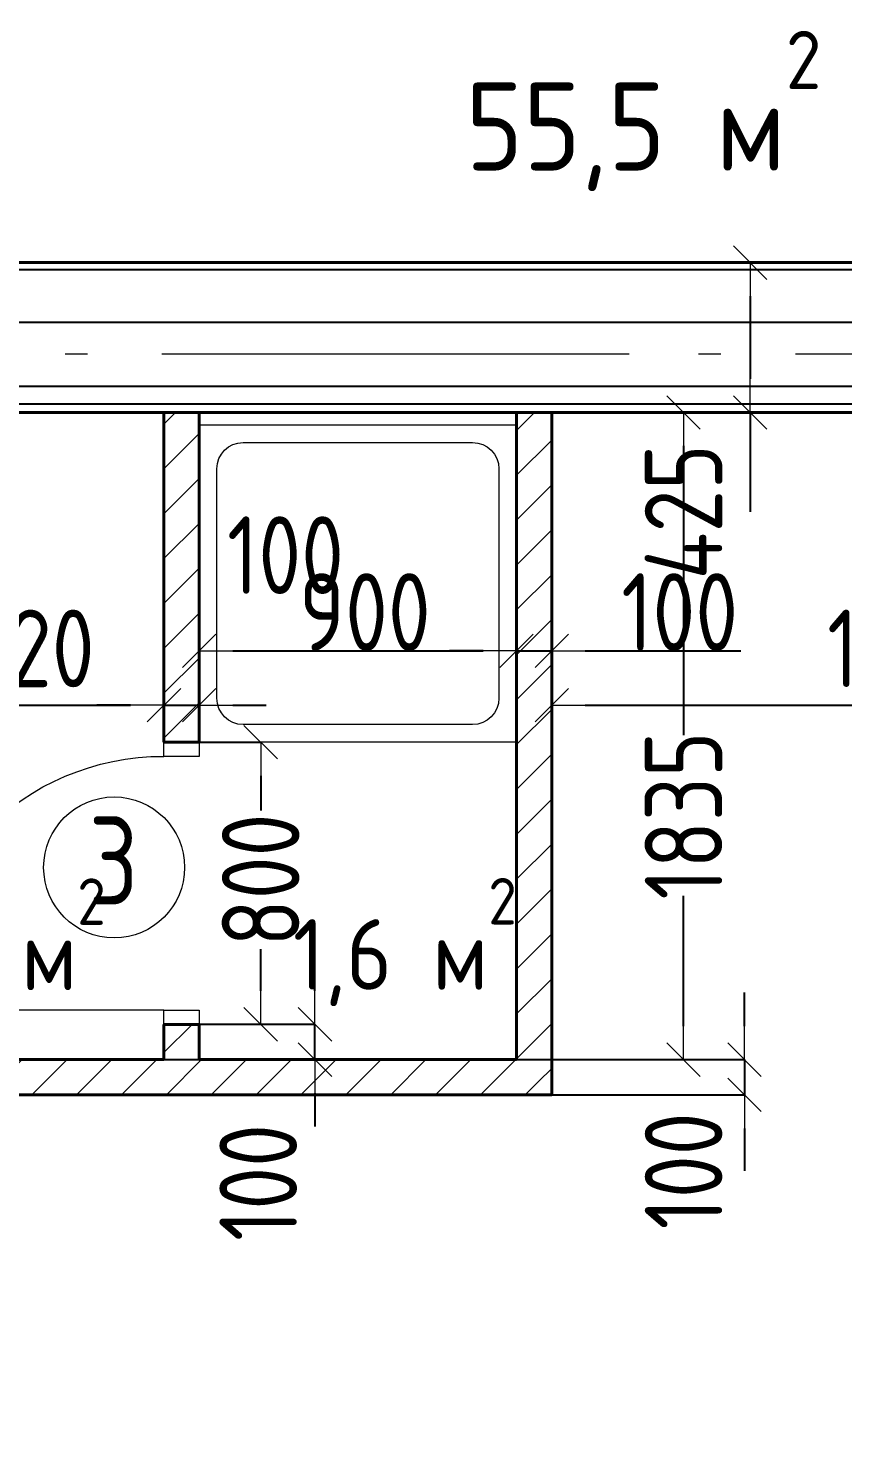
# Model space of a CAD drawing. Header units: millimetres. Extents: x -60256 to 201272, y 21388 to 77592.
# Drawn here: x 18835 to 21144, y 68741 to 72780 of the extents above; entities that cross this region are included whole.
import ezdxf
from ezdxf.enums import TextEntityAlignment as Align

# ---------------------------------------------------------------- set-up
doc = ezdxf.new("R2010")
doc.units = ezdxf.units.MM
doc.header["$MEASUREMENT"] = 0
doc.linetypes.add('Double Dashed', pattern=[1797.222233, 1325, -211.666656, 63.333344, -197.222233])
for name, color, linetype in [('Двери ArchiCAD', 7, 'Continuous'), ('марки окон дверей', 7, 'Continuous'), ('оси', 7, 'Continuous'), ('перегородки', 7, 'Continuous'), ('размеры внутр', 7, 'Continuous'), ('стены наруж', 7, 'Continuous')]:
    doc.layers.add(name, color=color, linetype=linetype)
for name, color, linetype, lineweight in [('Двери ArchiCAD_Ном._пера__97', 7, 'Continuous', 20), ('Двери ArchiCAD_Ном._пера__99', 7, 'Continuous', 40), ('марки окон дверей_Ном._пера__96', 7, 'Continuous', 13), ('оборудование_Ном._пера__95', 251, 'Continuous', 13), ('оси_Ном._пера__96', 7, 'Continuous', 13), ('перегородки_Ном._пера__96', 7, 'Continuous', 13), ('перегородки_Ном._пера__99', 7, 'Continuous', 40), ('площади_Ном._пера__96', 7, 'Continuous', 13), ('стены наруж_Ном._пера__1', 7, 'Continuous', 25), ('стены наруж_Ном._пера__99', 7, 'Continuous', 40)]:
    doc.layers.add(name, color=color, linetype=linetype, lineweight=lineweight)
doc.styles.add('СГЕНЕРИР_СТИЛЬ_1', font='isocp.shx')
doc.styles.add('СГЕНЕРИР_СТИЛЬ_3', font='gost_2_304-81_type.ttf')
doc.styles.add('СГЕНЕРИР_СТИЛЬ_5', font='CS_Gost2304.shx')
doc.dimstyles.new('СГЕНЕРИР_СТИЛЬ__2', dxfattribs={"dimtxt": 270.000005, "dimasz": 95, "dimexe": 0.18, "dimexo": 0, "dimgap": 0.09, "dimtad": 1, "dimdec": 0, "dimzin": 0, "dimdsep": 46, "dimtxsty": 'СГЕНЕРИР_СТИЛЬ_3', "dimblk": 'ARROWHEAD_6', "dimblk1": 'ARROWHEAD_6', "dimblk2": 'ARROWHEAD_6', "dimcen": 0.09, "dimclrd": 7, "dimclre": 7, "dimclrt": 98, "dimadec": 0, "dimazin": 0, "dimtfac": 1, "dimtdec": 4, "dimtmove": 0, "dimatfit": 3, "dimfxl": 1, "dimtolj": 1, "dimtzin": 0, "dimarcsym": 0})
doc.dimstyles.new('СГЕНЕРИР_СТИЛЬ__3', dxfattribs={"dimtxt": 220.000005, "dimasz": 95, "dimexe": 0.18, "dimexo": 0, "dimgap": 0.09, "dimtad": 1, "dimtih": 1, "dimtoh": 1, "dimdec": 0, "dimzin": 0, "dimdsep": 46, "dimtxsty": 'СГЕНЕРИР_СТИЛЬ_3', "dimblk": 'ARROWHEAD_6', "dimblk1": 'ARROWHEAD_6', "dimblk2": 'ARROWHEAD_6', "dimcen": 0.09, "dimclrd": 7, "dimclre": 7, "dimclrt": 98, "dimadec": 0, "dimazin": 0, "dimtfac": 1, "dimtdec": 4, "dimtmove": 0, "dimatfit": 3, "dimfxl": 1, "dimtolj": 1, "dimtzin": 0, "dimarcsym": 0})
doc.dimstyles.new('СГЕНЕРИР_СТИЛЬ__4', dxfattribs={"dimtxt": 220.000005, "dimasz": 95, "dimexe": 0.18, "dimexo": 0, "dimgap": 0.09, "dimtad": 1, "dimtih": 1, "dimtoh": 1, "dimdec": 0, "dimzin": 0, "dimdsep": 46, "dimtxsty": 'СГЕНЕРИР_СТИЛЬ_3', "dimblk": 'ARROWHEAD_6', "dimblk1": 'ARROWHEAD_6', "dimblk2": 'ARROWHEAD_6', "dimcen": 0.09, "dimclrd": 7, "dimclre": 7, "dimclrt": 98, "dimadec": 0, "dimazin": 0, "dimtfac": 1, "dimtdec": 4, "dimtmove": 2, "dimatfit": 3, "dimfxl": 1, "dimtolj": 1, "dimtzin": 0, "dimarcsym": 0})
doc.dimstyles.new('СГЕНЕРИР_СТИЛЬ__5', dxfattribs={"dimtxt": 220.000005, "dimasz": 95, "dimexe": 0.18, "dimexo": 0, "dimgap": 0.09, "dimtad": 1, "dimdec": 0, "dimzin": 0, "dimdsep": 46, "dimtxsty": 'СГЕНЕРИР_СТИЛЬ_3', "dimblk": 'ARROWHEAD_6', "dimblk1": 'ARROWHEAD_6', "dimblk2": 'ARROWHEAD_6', "dimcen": 0.09, "dimclrd": 7, "dimclre": 7, "dimclrt": 98, "dimadec": 0, "dimazin": 0, "dimtfac": 1, "dimtdec": 4, "dimtmove": 0, "dimatfit": 3, "dimfxl": 1, "dimtolj": 1, "dimtzin": 0, "dimarcsym": 0})
doc.dimstyles.new('СГЕНЕРИР_СТИЛЬ__6', dxfattribs={"dimtxt": 220.000005, "dimasz": 95, "dimexe": 0.18, "dimexo": 0, "dimgap": 0.09, "dimtad": 1, "dimdec": 0, "dimzin": 0, "dimdsep": 46, "dimtxsty": 'СГЕНЕРИР_СТИЛЬ_3', "dimblk": 'ARROWHEAD_6', "dimblk1": 'ARROWHEAD_6', "dimblk2": 'ARROWHEAD_6', "dimcen": 0.09, "dimclrd": 7, "dimclre": 7, "dimclrt": 98, "dimadec": 0, "dimazin": 0, "dimtfac": 1, "dimtdec": 4, "dimtmove": 2, "dimatfit": 3, "dimfxl": 1, "dimtolj": 1, "dimtzin": 0, "dimarcsym": 0})
doc.dimstyles.new('СГЕНЕРИР_СТИЛЬ__8', dxfattribs={"dimtxt": 270.000005, "dimasz": 95, "dimexe": 0.18, "dimexo": 0, "dimgap": 0.09, "dimtad": 1, "dimdec": 0, "dimzin": 0, "dimdsep": 46, "dimtxsty": 'СГЕНЕРИР_СТИЛЬ_3', "dimblk": 'ARROWHEAD_6', "dimblk1": 'ARROWHEAD_6', "dimblk2": 'ARROWHEAD_6', "dimcen": 0.09, "dimclrd": 7, "dimclre": 7, "dimclrt": 98, "dimadec": 0, "dimazin": 0, "dimtfac": 1, "dimtdec": 4, "dimtmove": 2, "dimatfit": 3, "dimfxl": 1, "dimtolj": 1, "dimtzin": 0, "dimarcsym": 0})
pattern_1 = [(45, (0, 0), (-63.63961, 63.63961), [])]

# ---------------------------------------------------------------- blocks, each defined once
blk = doc.blocks.new('Поддон душа квадратный 15')
at = {"layer": 'оборудование_Ном._пера__95', "linetype": 'Continuous'}
for p, q in [((900, 900), (0, 900)), ((0, 900), (0, 0)), ((900, 0), (900, 900)), ((775, 850), (125, 850)), ((50, 775), (50, 125)), ((850, 125), (850, 775)), ((125, 50), (775, 50)), ((0, 0), (900, 0))]:
    blk.add_line(p, q, dxfattribs=at)
for centre, start, end in [((125, 775), 90, 180), ((775, 775), 0, 90), ((125, 125), 180, 270), ((775, 125), 270, 0)]:
    blk.add_arc(centre, 75, start, end, dxfattribs=at)
blk = doc.blocks.new('Стена_28_1', base_point=(16379, 71855.7))
at = {"layer": 'стены наруж_Ном._пера__1', "linetype": 'Continuous'}
for p, q in [((22214, 72095.7), (16469, 72095.7)), ((22214, 71945.7), (16469, 71945.7)), ((16469, 71765.7), (22214, 71765.7)), ((16519, 71715.7), (22214, 71715.7))]:
    blk.add_line(p, q, dxfattribs=at)
at = {"layer": 'стены наруж_Ном._пера__99', "linetype": 'Continuous', "flags": 128}
for points in [[(22214, 72115.7), (16379, 72115.7)], [(16544, 71690.7), (22214, 71690.7)]]:
    blk.add_lwpolyline(points, dxfattribs=at)
blk = doc.blocks.new('Дверь 16_11')
at = {"layer": 'Двери ArchiCAD_Ном._пера__97', "linetype": 'Continuous'}
for p, q in [((360, 0), (360, 720)), ((-360, 0), (-400, 0)), ((-400, 0), (-400, -100)), ((-360, -100), (-360, 0)), ((400, 0), (360, 0)), ((360, 0), (360, -100)), ((400, -100), (400, 0)), ((-400, -100), (-360, -100)), ((360, -100), (400, -100))]:
    blk.add_line(p, q, dxfattribs=at)
blk.add_arc((360, 0), 720, 90, 180, dxfattribs=at)
at = {"layer": 'Двери ArchiCAD_Ном._пера__99', "linetype": 'Continuous'}
for p, q in [((-400, 0), (-400, -100)), ((400, 0), (400, -100))]:
    blk.add_line(p, q, dxfattribs=at)
blk = doc.blocks.new('Стена_45_1', base_point=(20219, 69855.7))
at = {"layer": 'перегородки_Ном._пера__96', "linetype": 'Continuous'}
h = blk.add_hatch(dxfattribs=at)
h.set_pattern_fill('FACE_BRICK_0001', color=256, style=0, pattern_type=2)
h.set_pattern_definition(pattern_1)
h.paths.add_polyline_path([(16544, 69855.7), (16544, 69755.7), (17799, 69755.7), (17799, 69855.7)])
h = blk.add_hatch(dxfattribs=at)
h.set_pattern_fill('FACE_BRICK_0001', color=256, style=0, pattern_type=2)
h.set_pattern_definition(pattern_1)
h.paths.add_polyline_path([(18599, 69855.7), (18599, 69755.7), (20319, 69755.7), (20219, 69855.7)])
at = {"layer": 'перегородки_Ном._пера__99', "linetype": 'Continuous'}
for p, q in [((17799, 69755.7), (17799, 69855.7)), ((18599, 69755.7), (18599, 69855.7))]:
    blk.add_line(p, q, dxfattribs=at)
at = {"layer": 'перегородки_Ном._пера__99', "linetype": 'Continuous', "flags": 128}
for points in [[(17599, 69855.7), (16544, 69855.7)], [(16544, 69855.7), (16544, 69755.7)], [(17799, 69855.7), (17699, 69855.7)], [(19219, 69855.7), (18599, 69855.7)], [(20219, 69855.7), (19319, 69855.7)], [(16544, 69755.7), (17799, 69755.7)], [(18599, 69755.7), (20319, 69755.7)]]:
    blk.add_lwpolyline(points, dxfattribs=at)
at = {"layer": 'Двери ArchiCAD', "color": 44, "linetype": 'Continuous', "lineweight": 35, "xscale": -1, "zscale": 1000, "rotation": 180}
blk.add_blockref('Дверь 16_11', (18199, 69755.7), dxfattribs=at)
blk = doc.blocks.new('Дверь 16_17')
at = {"layer": 'Двери ArchiCAD_Ном._пера__97', "linetype": 'Continuous'}
for p, q in [((360, 0), (360, 720)), ((-360, 0), (-400, 0)), ((-400, 0), (-400, -100)), ((-360, -100), (-360, 0)), ((400, 0), (360, 0)), ((360, 0), (360, -100)), ((400, -100), (400, 0)), ((-400, -100), (-360, -100)), ((360, -100), (400, -100))]:
    blk.add_line(p, q, dxfattribs=at)
blk.add_arc((360, 0), 720, 90, 180, dxfattribs=at)
at = {"layer": 'Двери ArchiCAD_Ном._пера__99', "linetype": 'Continuous'}
for p, q in [((-400, 0), (-400, -100)), ((400, 0), (400, -100))]:
    blk.add_line(p, q, dxfattribs=at)
blk = doc.blocks.new('Стена_47_1', base_point=(19319, 71690.7))
at = {"layer": 'перегородки_Ном._пера__96', "linetype": 'Continuous'}
h = blk.add_hatch(dxfattribs=at)
h.set_pattern_fill('FACE_BRICK_0001', color=256, style=0, pattern_type=2)
h.set_pattern_definition(pattern_1)
h.paths.add_polyline_path([(19219, 71690.7), (19219, 70755.7), (19319, 70755.7), (19319, 71690.7)])
h = blk.add_hatch(dxfattribs=at)
h.set_pattern_fill('FACE_BRICK_0001', color=256, style=0, pattern_type=2)
h.set_pattern_definition(pattern_1)
h.paths.add_polyline_path([(19219, 69855.7), (19319, 69855.7), (19319, 69955.7), (19219, 69955.7)])
at = {"layer": 'перегородки_Ном._пера__99', "linetype": 'Continuous'}
for p, q in [((19219, 70755.7), (19319, 70755.7)), ((19219, 69955.7), (19319, 69955.7))]:
    blk.add_line(p, q, dxfattribs=at)
at = {"layer": 'перегородки_Ном._пера__99', "linetype": 'Continuous', "flags": 128}
for points in [[(19219, 71690.7), (19219, 70755.7)], [(19319, 71690.7), (19219, 71690.7)], [(19319, 70755.7), (19319, 71690.7)], [(19219, 69955.7), (19219, 69855.7)], [(19319, 69855.7), (19319, 69955.7)]]:
    blk.add_lwpolyline(points, dxfattribs=at)
at = {"layer": 'Двери ArchiCAD', "color": 44, "linetype": 'Continuous', "lineweight": 35, "xscale": -1, "zscale": 1000, "rotation": 90}
blk.add_blockref('Дверь 16_17', (19219, 70355.7), dxfattribs=at)
blk = doc.blocks.new('Стена_48_1', base_point=(20219, 71690.7))
at = {"layer": 'перегородки_Ном._пера__96', "linetype": 'Continuous'}
h = blk.add_hatch(dxfattribs=at)
h.set_pattern_fill('FACE_BRICK_0001', color=256, style=0, pattern_type=2)
h.set_pattern_definition(pattern_1)
h.paths.add_polyline_path([(20219, 71690.7), (20219, 69855.7), (20319, 69755.7), (20319, 71690.7)])
at = {"layer": 'перегородки_Ном._пера__99', "linetype": 'Continuous', "flags": 128}
for points in [[(20219, 71690.7), (20219, 69855.7)], [(20319, 71690.7), (20219, 71690.7)], [(20319, 69755.7), (20319, 71690.7)]]:
    blk.add_lwpolyline(points, dxfattribs=at)
blk = doc.blocks.new('Номер помещения 16_9')
at = {"layer": 'марки окон дверей_Ном._пера__96', "linetype": 'Continuous'}
blk.add_circle((0, 0), 200, dxfattribs=at)
at = {"layer": 'марки окон дверей_Ном._пера__96', "insert": (-72.7, 19.4), "char_height": 250, "attachment_point": 4, "style": 'СГЕНЕРИР_СТИЛЬ_5'}
blk.add_mtext('{3}', dxfattribs=at)
blk = doc.blocks.new('ARROWHEAD_6')
at = {"color": 0, "linetype": 'Continuous', "lineweight": 0}
for p, q in [((-0.5, -0.5), (0.5, 0.5)), ((0, 0), (-1, 0))]:
    blk.add_line(p, q, dxfattribs=at)
blk = doc.blocks.new('*D892')
at = {"layer": 'Defpoints', "color": 0, "linetype": 'Continuous', "transparency": 16777216}
for p in [(19319, 69855.7), (20865.9, 69855.7), (18299, 69755.7)]:
    blk.add_point(p, dxfattribs=at)
at = {"layer": 'размеры внутр', "color": 7, "linetype": 'Continuous', "lineweight": -2, "transparency": 16777216}
for p, q in [((20865.9, 69950.7), (20865.9, 70045.7)), ((19319, 69855.7), (20866.1, 69855.7)), ((20865.9, 69855.7), (20865.9, 69755.7)), ((18299, 69755.7), (20866.1, 69755.7)), ((20865.9, 69660.7), (20865.9, 69540.1))]:
    blk.add_line(p, q, dxfattribs=at)
at = {"layer": 'размеры внутр', "color": 7, "linetype": 'Continuous', "lineweight": -2, "transparency": 16777216, "xscale": 95, "yscale": 95, "zscale": 95}
for p, rotation in [((20865.9, 69855.7), 270), ((20865.9, 69755.7), 90)]:
    blk.add_blockref('ARROWHEAD_6', p, dxfattribs=dict(at, rotation=rotation))
at = {"layer": 'размеры внутр', "color": 98, "linetype": 'Continuous', "transparency": 16777216, "insert": (20692.9, 69540.1), "char_height": 220, "attachment_point": 5, "rotation": 90, "style": 'СГЕНЕРИР_СТИЛЬ_3'}
blk.add_mtext('\\A1;100', dxfattribs=at)
blk = doc.blocks.new('*D893')
at = {"layer": 'Defpoints', "color": 0, "linetype": 'Continuous', "transparency": 16777216}
for p in [(19379, 71690.7), (20692.9, 71690.7), (19319, 69855.7)]:
    blk.add_point(p, dxfattribs=at)
at = {"layer": 'размеры внутр', "color": 7, "linetype": 'Continuous', "lineweight": -2, "transparency": 16777216}
for p, q in [((19379, 71690.7), (20693.1, 71690.7)), ((20692.9, 71595.7), (20692.9, 70775.6)), ((20692.9, 69950.7), (20692.9, 70319.8)), ((19319, 69855.7), (20693.1, 69855.7))]:
    blk.add_line(p, q, dxfattribs=at)
at = {"layer": 'размеры внутр', "color": 7, "linetype": 'Continuous', "lineweight": -2, "transparency": 16777216, "xscale": 95, "yscale": 95, "zscale": 95}
for p, rotation in [((20692.9, 71690.7), 90), ((20692.9, 69855.7), 270)]:
    blk.add_blockref('ARROWHEAD_6', p, dxfattribs=dict(at, rotation=rotation))
at = {"layer": 'размеры внутр', "color": 98, "linetype": 'Continuous', "transparency": 16777216, "insert": (20692.9, 70547.7), "char_height": 220, "attachment_point": 5, "rotation": 90, "style": 'СГЕНЕРИР_СТИЛЬ_3'}
blk.add_mtext('\\A1;1835', dxfattribs=at)
blk = doc.blocks.new('*D894')
at = {"layer": 'Defpoints', "color": 0, "linetype": 'Continuous', "transparency": 16777216}
for p in [(19379, 72115.7), (20881.6, 72115.7), (19379, 71690.7)]:
    blk.add_point(p, dxfattribs=at)
at = {"layer": 'размеры внутр', "color": 7, "linetype": 'Continuous', "lineweight": -2, "transparency": 16777216}
for p, q in [((19379, 72115.7), (20881.8, 72115.7)), ((20881.6, 72020.7), (20881.6, 71785.7)), ((19379, 71690.7), (20881.8, 71690.7)), ((20881.6, 71690.7), (20881.6, 71408.9))]:
    blk.add_line(p, q, dxfattribs=at)
at = {"layer": 'размеры внутр', "color": 7, "linetype": 'Continuous', "lineweight": -2, "transparency": 16777216, "xscale": 95, "yscale": 95, "zscale": 95}
for p, rotation in [((20881.6, 72115.7), 90), ((20881.6, 71690.7), 270)]:
    blk.add_blockref('ARROWHEAD_6', p, dxfattribs=dict(at, rotation=rotation))
at = {"layer": 'размеры внутр', "color": 98, "linetype": 'Continuous', "transparency": 16777216, "insert": (20692.9, 71408.9), "char_height": 220, "attachment_point": 5, "rotation": 90, "style": 'СГЕНЕРИР_СТИЛЬ_3'}
blk.add_mtext('\\A1;425', dxfattribs=at)
blk = doc.blocks.new('*D896')
at = {"layer": 'Defpoints', "color": 0, "linetype": 'Continuous', "transparency": 16777216}
for p in [(19379, 71690.7), (21759.4, 71690.7), (19379, 65518.2)]:
    blk.add_point(p, dxfattribs=at)
at = {"layer": 'размеры внутр', "color": 7, "linetype": 'Continuous', "lineweight": -2, "transparency": 16777216}
for p, q in [((19379, 71690.7), (21759.6, 71690.7)), ((21759.4, 71595.7), (21759.4, 68926)), ((21759.4, 65613.2), (21759.4, 68347.3)), ((19379, 65518.2), (21759.6, 65518.2))]:
    blk.add_line(p, q, dxfattribs=at)
at = {"layer": 'размеры внутр', "color": 7, "linetype": 'Continuous', "lineweight": -2, "transparency": 16777216, "xscale": 95, "yscale": 95, "zscale": 95}
for p, rotation in [((21759.4, 71690.7), 90), ((21759.4, 65518.2), 270)]:
    blk.add_blockref('ARROWHEAD_6', p, dxfattribs=dict(at, rotation=rotation))
at = {"layer": 'размеры внутр', "color": 98, "linetype": 'Continuous', "transparency": 16777216, "insert": (21759.4, 68636.7), "char_height": 270, "attachment_point": 5, "rotation": 90, "style": 'СГЕНЕРИР_СТИЛЬ_3'}
blk.add_mtext('\\A1;6173', dxfattribs=at)
blk = doc.blocks.new('*D897')
at = {"layer": 'Defpoints', "color": 0, "linetype": 'Continuous', "transparency": 16777216}
for p in [(21948.4, 71855.7), (22379, 71855.7), (19379, 71690.7)]:
    blk.add_point(p, dxfattribs=at)
at = {"layer": 'размеры внутр', "color": 7, "linetype": 'Continuous', "lineweight": -2, "transparency": 16777216}
for p, q in [((21948.4, 71950.7), (21948.4, 72045.7)), ((22379, 71855.7), (21948.2, 71855.7)), ((21948.4, 71690.7), (21948.4, 71855.7)), ((19379, 71690.7), (21948.6, 71690.7)), ((21948.4, 71595.7), (21948.4, 71500.7))]:
    blk.add_line(p, q, dxfattribs=at)
at = {"layer": 'размеры внутр', "color": 7, "linetype": 'Continuous', "lineweight": -2, "transparency": 16777216, "xscale": 95, "yscale": 95, "zscale": 95}
for p, rotation in [((21948.4, 71855.7), 270), ((21948.4, 71690.7), 90)]:
    blk.add_blockref('ARROWHEAD_6', p, dxfattribs=dict(at, rotation=rotation))
at = {"layer": 'размеры внутр', "color": 98, "linetype": 'Continuous', "transparency": 16777216, "insert": (21787.4, 71466.9), "char_height": 270, "attachment_point": 5, "rotation": 90, "style": 'СГЕНЕРИР_СТИЛЬ_3'}
blk.add_mtext('\\A1;165', dxfattribs=at)
blk = doc.blocks.new('*D898')
at = {"layer": 'Defpoints', "color": 0, "linetype": 'Continuous', "transparency": 16777216}
for p in [(19379, 72115.7), (21518.3, 72115.7), (22379, 71855.7)]:
    blk.add_point(p, dxfattribs=at)
at = {"layer": 'размеры внутр', "color": 7, "linetype": 'Continuous', "lineweight": -2, "transparency": 16777216}
for p, q in [((21518.3, 72115.7), (21518.3, 72473)), ((19379, 72115.7), (21518.4, 72115.7)), ((21518.3, 71950.7), (21518.3, 72020.7)), ((22379, 71855.7), (21518.1, 71855.7))]:
    blk.add_line(p, q, dxfattribs=at)
at = {"layer": 'размеры внутр', "color": 7, "linetype": 'Continuous', "lineweight": -2, "transparency": 16777216, "xscale": 95, "yscale": 95, "zscale": 95}
for p, rotation in [((21518.3, 72115.7), 90), ((21518.3, 71855.7), 270)]:
    blk.add_blockref('ARROWHEAD_6', p, dxfattribs=dict(at, rotation=rotation))
at = {"layer": 'размеры внутр', "color": 98, "linetype": 'Continuous', "transparency": 16777216, "insert": (21759.4, 72473), "char_height": 270, "attachment_point": 5, "rotation": 90, "style": 'СГЕНЕРИР_СТИЛЬ_3'}
blk.add_mtext('\\A1;260', dxfattribs=at)
blk = doc.blocks.new('*D925')
at = {"layer": 'Defpoints', "color": 0, "linetype": 'Continuous', "transparency": 16777216}
for p in [(19219, 69955.7), (19647.3, 69955.7), (19219, 69855.7)]:
    blk.add_point(p, dxfattribs=at)
at = {"layer": 'размеры внутр', "color": 7, "linetype": 'Continuous', "lineweight": -2, "transparency": 16777216}
for p, q in [((19647.3, 70050.7), (19647.3, 70145.7)), ((19219, 69955.7), (19647.5, 69955.7)), ((19647.3, 69855.7), (19647.3, 69955.7)), ((19219, 69855.7), (19647.5, 69855.7)), ((19647.3, 69760.7), (19647.3, 69665.7))]:
    blk.add_line(p, q, dxfattribs=at)
at = {"layer": 'размеры внутр', "color": 7, "linetype": 'Continuous', "lineweight": -2, "transparency": 16777216, "xscale": 95, "yscale": 95, "zscale": 95}
for p, rotation in [((19647.3, 69955.7), 270), ((19647.3, 69855.7), 90)]:
    blk.add_blockref('ARROWHEAD_6', p, dxfattribs=dict(at, rotation=rotation))
at = {"layer": 'размеры внутр', "color": 98, "linetype": 'Continuous', "transparency": 16777216, "insert": (19486.3, 69507.2), "char_height": 220, "attachment_point": 5, "rotation": 90, "style": 'СГЕНЕРИР_СТИЛЬ_3'}
blk.add_mtext('\\A1;100', dxfattribs=at)
blk = doc.blocks.new('*D926')
at = {"layer": 'Defpoints', "color": 0, "linetype": 'Continuous', "transparency": 16777216}
for p in [(19219, 70755.7), (19493.3, 70755.7), (19219, 69955.7)]:
    blk.add_point(p, dxfattribs=at)
at = {"layer": 'размеры внутр', "color": 7, "linetype": 'Continuous', "lineweight": -2, "transparency": 16777216}
for p, q in [((19219, 70755.7), (19493.5, 70755.7)), ((19493.3, 70660.7), (19493.3, 70561.6)), ((19493.3, 70050.7), (19493.3, 70168.4)), ((19219, 69955.7), (19493.5, 69955.7))]:
    blk.add_line(p, q, dxfattribs=at)
at = {"layer": 'размеры внутр', "color": 7, "linetype": 'Continuous', "lineweight": -2, "transparency": 16777216, "xscale": 95, "yscale": 95, "zscale": 95}
for p, rotation in [((19493.3, 70755.7), 90), ((19493.3, 69955.7), 270)]:
    blk.add_blockref('ARROWHEAD_6', p, dxfattribs=dict(at, rotation=rotation))
at = {"layer": 'размеры внутр', "color": 98, "linetype": 'Continuous', "transparency": 16777216, "insert": (19493.3, 70365), "char_height": 220, "attachment_point": 5, "rotation": 90, "style": 'СГЕНЕРИР_СТИЛЬ_3'}
blk.add_mtext('\\A1;800', dxfattribs=at)
blk = doc.blocks.new('Стандартный маркер сетки_18')
at = {"layer": 'оси_Ном._пера__96', "linetype": 'Double Dashed'}
blk.add_line((900, 0), (76534.9, 0), dxfattribs=at)
at = {"layer": 'оси_Ном._пера__96', "style": 'СГЕНЕРИР_СТИЛЬ_3'}
for tag, p in [('AC_MarkerText_1_1', (-243.9, 269.7)), ('AC_MarkerText_1_2', (77991.1, 269.7))]:
    blk.add_attdef(tag, text='', height=350, rotation=180, dxfattribs=at).set_placement(p, align=Align.BOTTOM_LEFT)
blk = doc.blocks.new('*D787')
at = {"layer": 'Defpoints', "color": 0, "linetype": 'Continuous', "transparency": 16777216}
for p in [(19219, 70860.7), (17699, 70773.2), (19219, 70773.2)]:
    blk.add_point(p, dxfattribs=at)
at = {"layer": 'размеры внутр', "color": 7, "linetype": 'Continuous', "lineweight": -2, "transparency": 16777216}
for p, q in [((17699, 70773.2), (17699, 70860.9)), ((17794, 70860.7), (19124, 70860.7)), ((19219, 70773.2), (19219, 70860.9))]:
    blk.add_line(p, q, dxfattribs=at)
at = {"layer": 'размеры внутр', "color": 7, "linetype": 'Continuous', "lineweight": -2, "transparency": 16777216, "xscale": 95, "yscale": 95, "zscale": 95, "rotation": 180}
blk.add_blockref('ARROWHEAD_6', (17699, 70860.7), dxfattribs=at)
at = {"layer": 'размеры внутр', "color": 7, "linetype": 'Continuous', "lineweight": -2, "transparency": 16777216, "xscale": 95, "yscale": 95, "zscale": 95}
blk.add_blockref('ARROWHEAD_6', (19219, 70860.7), dxfattribs=at)
at = {"layer": 'размеры внутр', "color": 98, "linetype": 'Continuous', "transparency": 16777216, "insert": (18792.1, 71021.7), "char_height": 220, "attachment_point": 5, "style": 'СГЕНЕРИР_СТИЛЬ_3'}
blk.add_mtext('\\A1;1520', dxfattribs=at)
blk = doc.blocks.new('*D788')
at = {"layer": 'Defpoints', "color": 0, "linetype": 'Continuous', "transparency": 16777216}
for p in [(19319, 70860.7), (19219, 70773.2), (19319, 70773.2)]:
    blk.add_point(p, dxfattribs=at)
at = {"layer": 'размеры внутр', "color": 7, "linetype": 'Continuous', "lineweight": -2, "transparency": 16777216}
for p, q in [((19124, 70860.7), (19029, 70860.7)), ((19219, 70773.2), (19219, 70860.9)), ((19219, 70860.7), (19319, 70860.7)), ((19319, 70773.2), (19319, 70860.9)), ((19414, 70860.7), (19509, 70860.7))]:
    blk.add_line(p, q, dxfattribs=at)
at = {"layer": 'размеры внутр', "color": 7, "linetype": 'Continuous', "lineweight": -2, "transparency": 16777216, "xscale": 95, "yscale": 95, "zscale": 95}
blk.add_blockref('ARROWHEAD_6', (19219, 70860.7), dxfattribs=at)
at = {"layer": 'размеры внутр', "color": 7, "linetype": 'Continuous', "lineweight": -2, "transparency": 16777216, "xscale": 95, "yscale": 95, "zscale": 95, "rotation": 180}
blk.add_blockref('ARROWHEAD_6', (19319, 70860.7), dxfattribs=at)
at = {"layer": 'размеры внутр', "color": 98, "linetype": 'Continuous', "transparency": 16777216, "insert": (19563.8, 71286.2), "char_height": 220, "attachment_point": 5, "style": 'СГЕНЕРИР_СТИЛЬ_3'}
blk.add_mtext('\\A1;100', dxfattribs=at)
blk = doc.blocks.new('*D789')
at = {"layer": 'Defpoints', "color": 0, "linetype": 'Continuous', "transparency": 16777216}
for p in [(20219, 71014.7), (19319, 70773.2), (20219, 70773.2)]:
    blk.add_point(p, dxfattribs=at)
at = {"layer": 'размеры внутр', "color": 7, "linetype": 'Continuous', "lineweight": -2, "transparency": 16777216}
for p, q in [((19319, 70773.2), (19319, 71014.9)), ((19414, 71014.7), (20124, 71014.7)), ((20219, 70773.2), (20219, 71014.9))]:
    blk.add_line(p, q, dxfattribs=at)
at = {"layer": 'размеры внутр', "color": 7, "linetype": 'Continuous', "lineweight": -2, "transparency": 16777216, "xscale": 95, "yscale": 95, "zscale": 95, "rotation": 180}
blk.add_blockref('ARROWHEAD_6', (19319, 71014.7), dxfattribs=at)
at = {"layer": 'размеры внутр', "color": 7, "linetype": 'Continuous', "lineweight": -2, "transparency": 16777216, "xscale": 95, "yscale": 95, "zscale": 95}
blk.add_blockref('ARROWHEAD_6', (20219, 71014.7), dxfattribs=at)
at = {"layer": 'размеры внутр', "color": 98, "linetype": 'Continuous', "transparency": 16777216, "insert": (19789, 71124.8), "char_height": 220, "attachment_point": 5, "style": 'СГЕНЕРИР_СТИЛЬ_3'}
blk.add_mtext('\\A1;900', dxfattribs=at)
blk = doc.blocks.new('*D790')
at = {"layer": 'Defpoints', "color": 0, "linetype": 'Continuous', "transparency": 16777216}
for p in [(20319, 71014.7), (20219, 70773.2), (20319, 70773.2)]:
    blk.add_point(p, dxfattribs=at)
at = {"layer": 'размеры внутр', "color": 7, "linetype": 'Continuous', "lineweight": -2, "transparency": 16777216}
for p, q in [((20124, 71014.7), (20029, 71014.7)), ((20219, 70773.2), (20219, 71014.9)), ((20219, 71014.7), (20319, 71014.7)), ((20319, 70773.2), (20319, 71014.9)), ((20414, 71014.7), (20854.9, 71014.7))]:
    blk.add_line(p, q, dxfattribs=at)
at = {"layer": 'размеры внутр', "color": 7, "linetype": 'Continuous', "lineweight": -2, "transparency": 16777216, "xscale": 95, "yscale": 95, "zscale": 95}
blk.add_blockref('ARROWHEAD_6', (20219, 71014.7), dxfattribs=at)
at = {"layer": 'размеры внутр', "color": 7, "linetype": 'Continuous', "lineweight": -2, "transparency": 16777216, "xscale": 95, "yscale": 95, "zscale": 95, "rotation": 180}
blk.add_blockref('ARROWHEAD_6', (20319, 71014.7), dxfattribs=at)
at = {"layer": 'размеры внутр', "color": 98, "linetype": 'Continuous', "transparency": 16777216, "insert": (20681.9, 71124.8), "char_height": 220, "attachment_point": 5, "style": 'СГЕНЕРИР_СТИЛЬ_3'}
blk.add_mtext('\\A1;100', dxfattribs=at)
blk = doc.blocks.new('*D791')
at = {"layer": 'Defpoints', "color": 0, "linetype": 'Continuous', "transparency": 16777216}
for p in [(22214, 70860.7), (20319, 70773.2), (22214, 64655.7)]:
    blk.add_point(p, dxfattribs=at)
at = {"layer": 'размеры внутр', "color": 7, "linetype": 'Continuous', "lineweight": -2, "transparency": 16777216}
for p, q in [((20319, 70773.2), (20319, 70860.9)), ((20414, 70860.7), (22119, 70860.7)), ((22214, 64655.7), (22214, 70860.9))]:
    blk.add_line(p, q, dxfattribs=at)
at = {"layer": 'размеры внутр', "color": 7, "linetype": 'Continuous', "lineweight": -2, "transparency": 16777216, "xscale": 95, "yscale": 95, "zscale": 95, "rotation": 180}
blk.add_blockref('ARROWHEAD_6', (20319, 70860.7), dxfattribs=at)
at = {"layer": 'размеры внутр', "color": 7, "linetype": 'Continuous', "lineweight": -2, "transparency": 16777216, "xscale": 95, "yscale": 95, "zscale": 95}
blk.add_blockref('ARROWHEAD_6', (22214, 70860.7), dxfattribs=at)
at = {"layer": 'размеры внутр', "color": 98, "linetype": 'Continuous', "transparency": 16777216, "insert": (21341.3, 71021.7), "char_height": 220, "attachment_point": 5, "style": 'СГЕНЕРИР_СТИЛЬ_3'}
blk.add_mtext('\\A1;1895', dxfattribs=at)

msp = doc.modelspace()

# ---------------------------------------------------------------- block references
at = {"layer": 'марки окон дверей', "color": 102, "linetype": 'Continuous', "lineweight": 15, "zscale": 1000}
msp.add_blockref('Номер помещения 16_9', (19077.66944, 70400.56436), dxfattribs=at)
at = {"layer": 'оборудование_Ном._пера__95', "linetype": 'Continuous', "xscale": -1, "zscale": 1000, "rotation": 180}
msp.add_blockref('Поддон душа квадратный 15', (19318.99723, 71655.66051), dxfattribs=at)
at = {"layer": 'оси', "color": 251, "linetype": 'Continuous', "lineweight": 13, "zscale": 1000, "rotation": 180}
msp.add_blockref('Стандартный маркер сетки_18', (26830.04628, 71855.66051), dxfattribs=at)
at = {"layer": 'перегородки'}
for name, p in [('Стена_47_1', (19318.99723, 71690.66051)), ('Стена_48_1', (20218.99723, 71690.66051)), ('Стена_45_1', (20218.99723, 69855.66051))]:
    msp.add_blockref(name, p, dxfattribs=at)
at = {"layer": 'стены наруж'}
msp.add_blockref('Стена_28_1', (16378.99723, 71855.66051), dxfattribs=at)

# ---------------------------------------------------------------- texts
at = {"layer": 'площади_Ном._пера__96', "attachment_point": 7, "style": 'СГЕНЕРИР_СТИЛЬ_1'}
for s, insert, char_height in [('{55,5 м{\\H0.66x;\\S2^  ;}}', (20074.62856, 72318.54696), 250), ('{2,7 м{\\H0.66x;\\S2^  ;}}', (18390.2215, 70006.23311), 200), ('{1,6 м{\\H0.66x;\\S2^  ;}}', (19584.68, 70007.34925), 200)]:
    msp.add_mtext(s, dxfattribs=dict(at, insert=insert, char_height=char_height))

# ---------------------------------------------------------------- dimensions: what is measured, and where the dimension line sits
at = {"layer": 'размеры внутр', "linetype": 'Continuous'}
for base, p1, p2, dimstyle, picture, middle in [((21518.26525, 72115.66051), (22378.99723, 71855.66051), (19378.99723, 72115.66051), 'СГЕНЕРИР_СТИЛЬ__2', '*D898', (21759.42668, 72472.9988)), ((20881.60306, 72115.66051), (19378.99723, 71690.66051), (19378.99723, 72115.66051), 'СГЕНЕРИР_СТИЛЬ__5', '*D894', (20692.94163, 71408.94993)), ((21948.42668, 71855.66051), (19378.99723, 71690.66051), (22378.99723, 71855.66051), 'СГЕНЕРИР_СТИЛЬ__8', '*D897', (21787.42669, 71466.85271)), ((20692.94163, 71690.66051), (19318.99723, 69855.66051), (19378.99723, 71690.66051), 'СГЕНЕРИР_СТИЛЬ__5', '*D893', (20692.94163, 70547.69682)), ((21759.4266802946, 71690.6605076162), (19378.9972312931, 65518.1605076162), (19378.9972312931, 71690.6605076162), 'СГЕНЕРИР_СТИЛЬ__2', '*D896', (21759.4266802945, 68636.6512117477)), ((19493.3403, 70755.66051), (19218.99723, 69955.66051), (19218.99723, 70755.66051), 'СГЕНЕРИР_СТИЛЬ__5', '*D926', (19493.3403, 70365.01713)), ((19647.3403, 69955.66051), (19218.99723, 69855.66051), (19218.99723, 69955.66051), 'СГЕНЕРИР_СТИЛЬ__6', '*D925', (19486.3403, 69507.20324)), ((20865.88877, 69855.66051), (18298.99723, 69755.66051), (19318.99723, 69855.66051), 'СГЕНЕРИР_СТИЛЬ__5', '*D892', (20692.94163, 69540.08408))]:
    dim = msp.add_linear_dim(base=base, p1=p1, p2=p2, angle=90, dimstyle=dimstyle, dxfattribs=at)
    dim.commit()
    dim.dimension.update_dxf_attribs({"geometry": picture, "text_midpoint": middle, "dimtype": 160, "text_rotation": 90})
for base, p1, p2, dimstyle, picture, middle in [((19318.99723, 70860.67391), (19218.99723, 70773.16051), (19318.99723, 70773.16051), 'СГЕНЕРИР_СТИЛЬ__4', '*D788', (19563.7545, 71286.1739)), ((20218.99723, 71014.67391), (19318.99723, 70773.16051), (20218.99723, 70773.16051), 'СГЕНЕРИР_СТИЛЬ__3', '*D789', (19789.02052, 71014.67391)), ((20318.99723, 71014.67391), (20218.99723, 70773.16051), (20318.99723, 70773.16051), 'СГЕНЕРИР_СТИЛЬ__3', '*D790', (20681.94438, 71014.67391)), ((19218.99723, 70860.67391), (17698.99723, 70773.16051), (19218.99723, 70773.16051), 'СГЕНЕРИР_СТИЛЬ__4', '*D787', (18792.13174, 71021.67391)), ((22213.99723, 70860.67391), (20318.99723, 70773.16051), (22213.99723, 64655.66051), 'СГЕНЕРИР_СТИЛЬ__4', '*D791', (21341.28257, 71021.67391))]:
    dim = msp.add_linear_dim(base=base, p1=p1, p2=p2, dimstyle=dimstyle, dxfattribs=at)
    dim.commit()
    dim.dimension.update_dxf_attribs({"geometry": picture, "text_midpoint": middle, "dimtype": 160})

doc.saveas('drawing.dxf')
